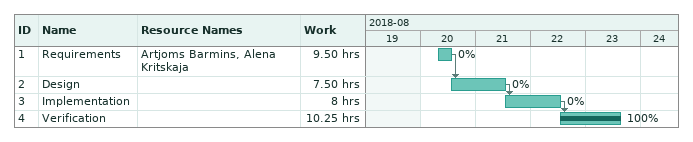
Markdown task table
| ID | Task | Start | Finish | Predecessors | Resources | % complete | Work (h) |
|---|---|---|---|---|---|---|---|
| 1 | Requirements | 2018-08-20 | 2018-08-20 |  | Artjoms Barmins, Alena Kritskaja | 0 | 9.50 |
| 2 | Design | 2018-08-20 | 2018-08-21 | 1 |  | 0 | 7.50 |
| 3 | Implementation | 2018-08-21 | 2018-08-22 | 2 |  | 0 | 8 |
| 4 | Verification | 2018-08-22 | 2018-08-23 | 3 |  | 100 | 10.25 |
